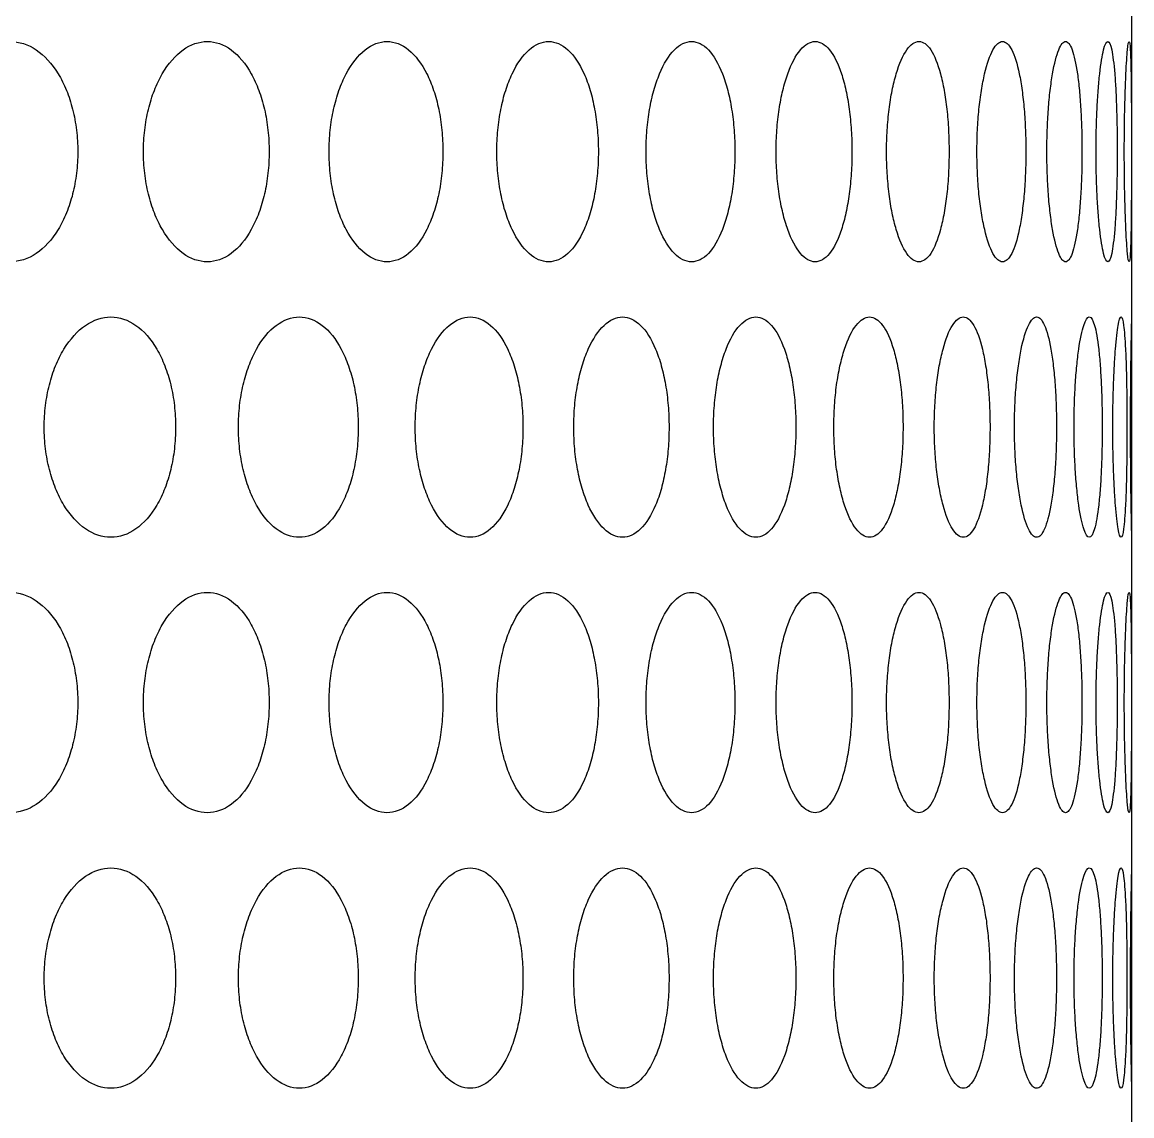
# Model space of a CAD drawing. Header units: millimetres. Extents: x 324 to 7054, y -67 to 2159.
# Drawn here: x 885.24 to 925.51, y 414 to 453.7 of the extents above; entities that cross this region are included whole.
import ezdxf

# ---------------------------------------------------------------- set-up
doc = ezdxf.new("R2010")
doc.units = ezdxf.units.MM
doc.header["$LTSCALE"] = 153.67
doc.layers.get('0').update_dxf_attribs({"linetype": 'CONTINUOUS'})
doc.layers.add('02___PRT_ALL_AXES', color=7, linetype='CONTINUOUS')

msp = doc.modelspace()

# ---------------------------------------------------------------- linework, layer by layer
at = {"linetype": 'Continuous'}
msp.add_line((925.51376, 232.49176), (925.51376, 776), dxfattribs=at)
at = {"layer": '02___PRT_ALL_AXES', "linetype": 'Continuous'}
for points, knots in [([(882.28853, 449), (882.28875, 449.26583), (882.32185, 449.78945), (882.46888, 450.54514), (882.70398, 451.23528), (883.12662, 452.04859), (883.8263, 452.7909), (884.81069, 453.10456), (885.78155, 452.79082), (886.4588, 452.05038), (886.86397, 451.2386), (887.08869, 450.54817), (887.22882, 449.79095), (887.26029, 449.2663), (887.26049, 449)], [0, 0, 0, 0, 0.0625, 0.125, 0.1875, 0.25, 0.375, 0.5, 0.625, 0.75, 0.8125, 0.875, 0.9375, 1, 1, 1, 1]), ([(889.64509, 449), (889.64529, 449.26583), (889.67577, 449.78945), (889.81114, 450.54514), (890.02753, 451.23528), (890.41639, 452.04859), (891.05967, 452.7909), (891.96342, 453.10456), (892.85334, 452.79082), (893.47321, 452.05038), (893.84376, 451.2386), (894.04919, 450.54817), (894.17725, 449.79095), (894.20601, 449.2663), (894.20619, 449)], [0, 0, 0, 0, 0.0625, 0.125, 0.1875, 0.25, 0.375, 0.5, 0.625, 0.75, 0.8125, 0.875, 0.9375, 1, 1, 1, 1]), ([(896.38068, 449), (896.38086, 449.26583), (896.4086, 449.78945), (896.53176, 450.54514), (896.72858, 451.23528), (897.08209, 452.04859), (897.6664, 452.7909), (898.4859, 453.10456), (899.29132, 452.79082), (899.85133, 452.05038), (900.18578, 451.2386), (900.37109, 450.54817), (900.48657, 449.79095), (900.51249, 449.2663), (900.51266, 449)], [0, 0, 0, 0, 0.0625, 0.125, 0.1875, 0.25, 0.375, 0.5, 0.625, 0.75, 0.8125, 0.875, 0.9375, 1, 1, 1, 1]), ([(902.46833, 449), (902.4685, 449.26583), (902.49338, 449.78945), (902.60384, 450.54514), (902.7803, 451.23528), (903.09705, 452.04859), (903.62005, 452.7909), (904.35202, 453.10456), (905.06971, 452.79082), (905.56762, 452.05038), (905.86462, 451.2386), (906.02908, 450.54817), (906.13152, 449.79095), (906.15451, 449.2663), (906.15466, 449)], [0, 0, 0, 0, 0.0625, 0.125, 0.1875, 0.25, 0.375, 0.5, 0.625, 0.75, 0.8125, 0.875, 0.9375, 1, 1, 1, 1]), ([(907.88368, 449), (907.88383, 449.26583), (907.90576, 449.78945), (908.00308, 450.54514), (908.15847, 451.23528), (908.43719, 452.04859), (908.89679, 452.7909), (909.53829, 453.10456), (910.16539, 452.79082), (910.59919, 452.05038), (910.85757, 451.2386), (911.00052, 450.54817), (911.0895, 449.79095), (911.10947, 449.2663), (911.1096, 449)], [0, 0, 0, 0, 0.0625, 0.125, 0.1875, 0.25, 0.375, 0.5, 0.625, 0.75, 0.8125, 0.875, 0.9375, 1, 1, 1, 1]), ([(912.60505, 449), (912.60518, 449.26583), (912.62407, 449.78945), (912.70786, 450.54514), (912.84155, 451.23528), (913.08114, 452.04859), (913.47549, 452.7909), (914.02396, 453.10456), (914.55796, 452.79082), (914.92592, 452.05038), (915.14464, 451.2386), (915.2655, 450.54817), (915.34067, 449.79095), (915.35753, 449.2663), (915.35764, 449)], [0, 0, 0, 0, 0.0625, 0.125, 0.1875, 0.25, 0.375, 0.5, 0.625, 0.75, 0.8125, 0.875, 0.9375, 1, 1, 1, 1]), ([(916.61355, 449), (916.61365, 449.26583), (916.62942, 449.78945), (916.69935, 450.54514), (916.81082, 451.23528), (917.0103, 452.04859), (917.33783, 452.7909), (917.79107, 453.10456), (918.22982, 452.79082), (918.53048, 452.05038), (918.70866, 451.2386), (918.80695, 450.54817), (918.86801, 449.79095), (918.8817, 449.2663), (918.88179, 449)], [0, 0, 0, 0, 0.0625, 0.125, 0.1875, 0.25, 0.375, 0.5, 0.625, 0.75, 0.8125, 0.875, 0.9375, 1, 1, 1, 1]), ([(919.89311, 449), (919.8932, 449.26583), (919.90579, 449.78945), (919.96157, 450.54514), (920.05037, 451.23528), (920.20895, 452.04859), (920.46835, 452.7909), (920.82455, 453.10456), (921.1663, 452.79082), (921.39844, 452.05038), (921.53537, 451.2386), (921.6107, 450.54817), (921.6574, 449.79095), (921.66786, 449.2663), (921.66793, 449)], [0, 0, 0, 0, 0.0625, 0.125, 0.1875, 0.25, 0.375, 0.5, 0.625, 0.75, 0.8125, 0.875, 0.9375, 1, 1, 1, 1]), ([(922.43063, 449), (922.43069, 449.26583), (922.44005, 449.78945), (922.48147, 450.54514), (922.54723, 451.23528), (922.66429, 452.04859), (922.85451, 452.7909), (923.11224, 453.10456), (923.35562, 452.79082), (923.51833, 452.05038), (923.61345, 451.2386), (923.66551, 450.54817), (923.69768, 449.79095), (923.70487, 449.2663), (923.70491, 449)], [0, 0, 0, 0, 0.0625, 0.125, 0.1875, 0.25, 0.375, 0.5, 0.625, 0.75, 0.8125, 0.875, 0.9375, 1, 1, 1, 1]), ([(924.21593, 449), (924.21597, 449.26583), (924.22206, 449.78945), (924.24895, 450.54514), (924.29143, 451.23528), (924.36647, 452.04859), (924.48676, 452.7909), (924.645, 453.10456), (924.78904, 452.79082), (924.88165, 452.05038), (924.93459, 451.2386), (924.96318, 450.54817), (924.98067, 449.79095), (924.98456, 449.2663), (924.98459, 449)], [0, 0, 0, 0, 0.0625, 0.125, 0.1875, 0.25, 0.375, 0.5, 0.625, 0.75, 0.8125, 0.875, 0.9375, 1, 1, 1, 1]), ([(925.24188, 449), (925.2419, 449.26583), (925.2447, 449.78945), (925.25694, 450.54514), (925.27596, 451.23528), (925.3087, 452.04859), (925.35857, 452.7909), (925.41668, 453.10456), (925.4608, 452.79082), (925.48295, 452.05038), (925.49349, 451.2386), (925.4985, 450.54817), (925.50125, 449.79095), (925.50183, 449.2663), (925.50183, 449)], [0, 0, 0, 0, 0.0625, 0.125, 0.1875, 0.25, 0.375, 0.5, 0.625, 0.75, 0.8125, 0.875, 0.9375, 1, 1, 1, 1]), ([(887.26049, 449), (887.26028, 448.73417), (887.22893, 448.21055), (887.08938, 447.45486), (886.86533, 446.76472), (886.46017, 445.95141), (885.78231, 445.2091), (884.80883, 444.89544), (883.82707, 445.20918), (883.12804, 445.94962), (882.7054, 446.7614), (882.46961, 447.45183), (882.32197, 448.20905), (882.28874, 448.7337), (882.28853, 449)], [0, 0, 0, 0, 0.0625, 0.125, 0.1875, 0.25, 0.375, 0.5, 0.625, 0.75, 0.8125, 0.875, 0.9375, 1, 1, 1, 1]), ([(894.20619, 449), (894.206, 448.73417), (894.17735, 448.21055), (894.04983, 447.45486), (893.84501, 446.76472), (893.47446, 445.95141), (892.85405, 445.2091), (891.96172, 444.89544), (891.06037, 445.20918), (890.41769, 445.94962), (890.02884, 446.7614), (889.81181, 447.45183), (889.67589, 448.20905), (889.64529, 448.7337), (889.64509, 449)], [0, 0, 0, 0, 0.0625, 0.125, 0.1875, 0.25, 0.375, 0.5, 0.625, 0.75, 0.8125, 0.875, 0.9375, 1, 1, 1, 1]), ([(900.51266, 449), (900.51249, 448.73417), (900.48666, 448.21055), (900.37166, 447.45486), (900.1869, 446.76472), (899.85246, 445.95141), (899.29196, 445.2091), (898.48436, 444.89544), (897.66704, 445.20918), (897.08327, 445.94962), (896.72977, 446.7614), (896.53237, 447.45183), (896.4087, 448.20905), (896.38086, 448.7337), (896.38068, 449)], [0, 0, 0, 0, 0.0625, 0.125, 0.1875, 0.25, 0.375, 0.5, 0.625, 0.75, 0.8125, 0.875, 0.9375, 1, 1, 1, 1]), ([(906.15466, 449), (906.15451, 448.73417), (906.1316, 448.21055), (906.02959, 447.45486), (905.86562, 446.76472), (905.56862, 445.95141), (905.07028, 445.2091), (904.35064, 444.89544), (903.62062, 445.20918), (903.09811, 445.94962), (902.78136, 446.7614), (902.60439, 447.45183), (902.49347, 448.20905), (902.46849, 448.7337), (902.46833, 449)], [0, 0, 0, 0, 0.0625, 0.125, 0.1875, 0.25, 0.375, 0.5, 0.625, 0.75, 0.8125, 0.875, 0.9375, 1, 1, 1, 1]), ([(911.1096, 449), (911.10946, 448.73417), (911.08957, 448.21055), (911.00096, 447.45486), (910.85844, 446.76472), (910.60007, 445.95141), (910.16589, 445.2091), (909.53709, 444.89544), (908.89728, 445.20918), (908.43813, 445.94962), (908.15941, 446.7614), (908.00357, 447.45183), (907.90584, 448.20905), (907.88383, 448.7337), (907.88368, 449)], [0, 0, 0, 0, 0.0625, 0.125, 0.1875, 0.25, 0.375, 0.5, 0.625, 0.75, 0.8125, 0.875, 0.9375, 1, 1, 1, 1]), ([(915.35764, 449), (915.35753, 448.73417), (915.34073, 448.21055), (915.26587, 447.45486), (915.14537, 446.76472), (914.92666, 445.95141), (914.55838, 445.2091), (914.02293, 444.89544), (913.47591, 445.20918), (913.08194, 445.94962), (912.84236, 446.7614), (912.70828, 447.45183), (912.62414, 448.20905), (912.60518, 448.7337), (912.60505, 449)], [0, 0, 0, 0, 0.0625, 0.125, 0.1875, 0.25, 0.375, 0.5, 0.625, 0.75, 0.8125, 0.875, 0.9375, 1, 1, 1, 1]), ([(918.88179, 449), (918.88169, 448.73417), (918.86806, 448.21055), (918.80725, 447.45486), (918.70925, 446.76472), (918.53109, 445.95141), (918.23018, 445.2091), (917.79023, 444.89544), (917.33818, 445.20918), (917.01097, 445.94962), (916.81149, 446.7614), (916.6997, 447.45183), (916.62948, 448.20905), (916.61365, 448.7337), (916.61355, 449)], [0, 0, 0, 0, 0.0625, 0.125, 0.1875, 0.25, 0.375, 0.5, 0.625, 0.75, 0.8125, 0.875, 0.9375, 1, 1, 1, 1]), ([(921.66793, 449), (921.66786, 448.73417), (921.65744, 448.21055), (921.61093, 447.45486), (921.53582, 446.76472), (921.39891, 445.95141), (921.16657, 445.2091), (920.82389, 444.89544), (920.46862, 445.20918), (920.20948, 445.94962), (920.0509, 446.7614), (919.96185, 447.45183), (919.90583, 448.20905), (919.8932, 448.7337), (919.89311, 449)], [0, 0, 0, 0, 0.0625, 0.125, 0.1875, 0.25, 0.375, 0.5, 0.625, 0.75, 0.8125, 0.875, 0.9375, 1, 1, 1, 1]), ([(923.70491, 449), (923.70487, 448.73417), (923.69771, 448.21055), (923.66567, 447.45486), (923.61377, 446.76472), (923.51865, 445.95141), (923.35582, 445.2091), (923.11177, 444.89544), (922.8547, 445.20918), (922.66467, 445.94962), (922.54763, 446.7614), (922.48167, 447.45183), (922.44008, 448.20905), (922.43069, 448.7337), (922.43063, 449)], [0, 0, 0, 0, 0.0625, 0.125, 0.1875, 0.25, 0.375, 0.5, 0.625, 0.75, 0.8125, 0.875, 0.9375, 1, 1, 1, 1]), ([(924.98459, 449), (924.98456, 448.73417), (924.98069, 448.21055), (924.96327, 447.45486), (924.93476, 446.76472), (924.88183, 445.95141), (924.78916, 445.2091), (924.64471, 444.89544), (924.48688, 445.20918), (924.36672, 445.94962), (924.29168, 446.7614), (924.24908, 447.45183), (924.22209, 448.20905), (924.21597, 448.7337), (924.21593, 449)], [0, 0, 0, 0, 0.0625, 0.125, 0.1875, 0.25, 0.375, 0.5, 0.625, 0.75, 0.8125, 0.875, 0.9375, 1, 1, 1, 1]), ([(925.50183, 449), (925.50183, 448.73417), (925.50126, 448.21055), (925.49851, 447.45486), (925.49353, 446.76472), (925.48299, 445.95141), (925.46084, 445.2091), (925.41658, 444.89544), (925.35861, 445.20918), (925.30881, 445.94962), (925.27607, 446.7614), (925.257, 447.45183), (925.24471, 448.20905), (925.2419, 448.7337), (925.24188, 449)], [0, 0, 0, 0, 0.0625, 0.125, 0.1875, 0.25, 0.375, 0.5, 0.625, 0.75, 0.8125, 0.875, 0.9375, 1, 1, 1, 1]), ([(886.04264, 439), (886.04286, 439.26583), (886.07467, 439.78945), (886.21593, 440.54514), (886.44179, 441.23528), (886.84774, 442.04859), (887.51956, 442.7909), (888.4641, 443.10456), (889.39496, 442.79082), (890.04385, 442.05038), (890.4319, 441.2386), (890.64708, 440.54817), (890.78124, 439.79095), (890.81137, 439.2663), (890.81157, 439)], [0, 0, 0, 0, 0.0625, 0.125, 0.1875, 0.25, 0.375, 0.5, 0.625, 0.75, 0.8125, 0.875, 0.9375, 1, 1, 1, 1]), ([(893.09225, 439), (893.09244, 439.26583), (893.12157, 439.78945), (893.25089, 440.54514), (893.4576, 441.23528), (893.82897, 442.04859), (894.44308, 442.7909), (895.30513, 443.10456), (896.15323, 442.79082), (896.74346, 442.05038), (897.09614, 441.2386), (897.29161, 440.54817), (897.41344, 439.79095), (897.44079, 439.2663), (897.44097, 439)], [0, 0, 0, 0, 0.0625, 0.125, 0.1875, 0.25, 0.375, 0.5, 0.625, 0.75, 0.8125, 0.875, 0.9375, 1, 1, 1, 1]), ([(899.50708, 439), (899.50726, 439.26583), (899.53358, 439.78945), (899.65045, 440.54514), (899.83718, 441.23528), (900.17248, 442.04859), (900.72641, 442.7909), (901.50253, 443.10456), (902.26447, 442.79082), (902.79369, 442.05038), (903.10958, 441.2386), (903.28455, 440.54817), (903.39356, 439.79095), (903.41804, 439.2663), (903.4182, 439)], [0, 0, 0, 0, 0.0625, 0.125, 0.1875, 0.25, 0.375, 0.5, 0.625, 0.75, 0.8125, 0.875, 0.9375, 1, 1, 1, 1]), ([(905.26146, 439), (905.26162, 439.26583), (905.28504, 439.78945), (905.38898, 440.54514), (905.55498, 441.23528), (905.85288, 442.04859), (906.34442, 442.7909), (907.0315, 443.10456), (907.70423, 442.79082), (908.17032, 442.05038), (908.44815, 441.2386), (908.60193, 440.54817), (908.69768, 439.79095), (908.71917, 439.2663), (908.71932, 439)], [0, 0, 0, 0, 0.0625, 0.125, 0.1875, 0.25, 0.375, 0.5, 0.625, 0.75, 0.8125, 0.875, 0.9375, 1, 1, 1, 1]), ([(910.33236, 439), (910.3325, 439.26583), (910.35292, 439.78945), (910.44352, 440.54514), (910.58813, 441.23528), (910.84742, 442.04859), (911.27461, 442.7909), (911.86989, 443.10456), (912.45073, 442.79082), (912.85181, 442.05038), (913.09048, 441.2386), (913.22245, 440.54817), (913.30457, 439.79095), (913.32299, 439.2663), (913.32311, 439)], [0, 0, 0, 0, 0.0625, 0.125, 0.1875, 0.25, 0.375, 0.5, 0.625, 0.75, 0.8125, 0.875, 0.9375, 1, 1, 1, 1]), ([(914.69948, 439), (914.6996, 439.26583), (914.71693, 439.78945), (914.79383, 440.54514), (914.91648, 441.23528), (915.13612, 442.04859), (915.49724, 442.7909), (915.99835, 443.10456), (916.48496, 442.79082), (916.81944, 442.05038), (917.01799, 441.2386), (917.12762, 440.54817), (917.19577, 439.79095), (917.21105, 439.2663), (917.21115, 439)], [0, 0, 0, 0, 0.0625, 0.125, 0.1875, 0.25, 0.375, 0.5, 0.625, 0.75, 0.8125, 0.875, 0.9375, 1, 1, 1, 1]), ([(918.34533, 439), (918.34543, 439.26583), (918.35962, 439.78945), (918.4225, 440.54514), (918.52269, 441.23528), (918.70181, 442.04859), (918.99542, 442.7909), (919.40034, 443.10456), (919.79079, 442.79082), (920.05733, 442.05038), (920.21495, 441.2386), (920.30181, 440.54817), (920.35572, 439.79095), (920.3678, 439.2663), (920.36787, 439)], [0, 0, 0, 0, 0.0625, 0.125, 0.1875, 0.25, 0.375, 0.5, 0.625, 0.75, 0.8125, 0.875, 0.9375, 1, 1, 1, 1]), ([(921.25533, 439), (921.25541, 439.26583), (921.26638, 439.78945), (921.31501, 440.54514), (921.39233, 441.23528), (921.53022, 442.04859), (921.75514, 442.7909), (922.06226, 443.10456), (922.35497, 442.79082), (922.5525, 442.05038), (922.66858, 441.2386), (922.73231, 440.54817), (922.77176, 439.79095), (922.78059, 439.2663), (922.78065, 439)], [0, 0, 0, 0, 0.0625, 0.125, 0.1875, 0.25, 0.375, 0.5, 0.625, 0.75, 0.8125, 0.875, 0.9375, 1, 1, 1, 1]), ([(923.41782, 439), (923.41788, 439.26583), (923.4256, 439.78945), (923.45977, 440.54514), (923.51392, 441.23528), (923.61002, 442.04859), (923.76535, 442.7909), (923.97344, 443.10456), (924.16725, 442.79082), (924.29497, 442.05038), (924.36904, 441.2386), (924.40939, 440.54817), (924.43423, 439.79095), (924.43977, 439.2663), (924.43981, 439)], [0, 0, 0, 0, 0.0625, 0.125, 0.1875, 0.25, 0.375, 0.5, 0.625, 0.75, 0.8125, 0.875, 0.9375, 1, 1, 1, 1]), ([(924.82416, 439), (924.82419, 439.26583), (924.82863, 439.78945), (924.8482, 440.54514), (924.87897, 441.23528), (924.93289, 442.04859), (925.01801, 442.7909), (925.12624, 443.10456), (925.22036, 442.79082), (925.27777, 442.05038), (925.30953, 441.2386), (925.32634, 440.54817), (925.33647, 439.79095), (925.3387, 439.2663), (925.33872, 439)], [0, 0, 0, 0, 0.0625, 0.125, 0.1875, 0.25, 0.375, 0.5, 0.625, 0.75, 0.8125, 0.875, 0.9375, 1, 1, 1, 1]), ([(925.4687, 439), (925.4687, 439.26583), (925.46985, 439.78945), (925.47475, 440.54514), (925.482, 441.23528), (925.49353, 442.04859), (925.50811, 442.7909), (925.51359, 443.0079), (925.51376, 442.9994), (925.51376, 442.99821)], [0, 0, 0, 0, 0.12268473, 0.24536945, 0.36805418, 0.49073891, 0.73610836, 0.98147781, 1, 1, 1, 1]), ([(890.81157, 439), (890.81137, 438.73417), (890.78135, 438.21055), (890.64775, 437.45486), (890.4332, 436.76472), (890.04516, 435.95141), (889.3957, 435.2091), (888.46232, 434.89544), (887.5203, 435.20918), (886.84911, 435.94962), (886.44316, 436.7614), (886.21664, 437.45183), (886.07478, 438.20905), (886.04285, 438.7337), (886.04264, 439)], [0, 0, 0, 0, 0.0625, 0.125, 0.1875, 0.25, 0.375, 0.5, 0.625, 0.75, 0.8125, 0.875, 0.9375, 1, 1, 1, 1]), ([(897.44097, 439), (897.44079, 438.73417), (897.41354, 438.21055), (897.29221, 437.45486), (897.09732, 436.76472), (896.74465, 435.95141), (896.1539, 435.2091), (895.30351, 434.89544), (894.44375, 435.20918), (893.83022, 435.94962), (893.45885, 436.7614), (893.25154, 437.45183), (893.12168, 438.20905), (893.09244, 438.7337), (893.09225, 439)], [0, 0, 0, 0, 0.0625, 0.125, 0.1875, 0.25, 0.375, 0.5, 0.625, 0.75, 0.8125, 0.875, 0.9375, 1, 1, 1, 1]), ([(903.4182, 439), (903.41803, 438.73417), (903.39365, 438.21055), (903.2851, 437.45486), (903.11064, 436.76472), (902.79476, 435.95141), (902.26508, 435.2091), (901.50107, 434.89544), (900.72701, 435.20918), (900.1736, 435.94962), (899.83831, 436.7614), (899.65103, 437.45183), (899.53368, 438.20905), (899.50725, 438.7337), (899.50708, 439)], [0, 0, 0, 0, 0.0625, 0.125, 0.1875, 0.25, 0.375, 0.5, 0.625, 0.75, 0.8125, 0.875, 0.9375, 1, 1, 1, 1]), ([(908.71932, 439), (908.71917, 438.73417), (908.69776, 438.21055), (908.6024, 437.45486), (908.44908, 436.76472), (908.17126, 435.95141), (907.70477, 435.2091), (907.03021, 434.89544), (906.34495, 435.20918), (905.85387, 435.94962), (905.55599, 436.7614), (905.3895, 437.45183), (905.28512, 438.20905), (905.26162, 438.7337), (905.26146, 439)], [0, 0, 0, 0, 0.0625, 0.125, 0.1875, 0.25, 0.375, 0.5, 0.625, 0.75, 0.8125, 0.875, 0.9375, 1, 1, 1, 1]), ([(913.32311, 439), (913.32299, 438.73417), (913.30463, 438.21055), (913.22286, 437.45486), (913.09128, 436.76472), (912.85262, 435.95141), (912.45119, 435.2091), (911.86877, 434.89544), (911.27507, 435.20918), (910.84829, 435.94962), (910.58901, 436.7614), (910.44397, 437.45183), (910.35299, 438.20905), (910.3325, 438.7337), (910.33236, 439)], [0, 0, 0, 0, 0.0625, 0.125, 0.1875, 0.25, 0.375, 0.5, 0.625, 0.75, 0.8125, 0.875, 0.9375, 1, 1, 1, 1]), ([(917.21115, 439), (917.21105, 438.73417), (917.19583, 438.21055), (917.12796, 437.45486), (917.01865, 436.76472), (916.82012, 435.95141), (916.48535, 435.2091), (915.99741, 434.89544), (915.49763, 435.20918), (915.13686, 435.94962), (914.91722, 436.7614), (914.79422, 437.45183), (914.717, 438.20905), (914.69959, 438.7337), (914.69948, 439)], [0, 0, 0, 0, 0.0625, 0.125, 0.1875, 0.25, 0.375, 0.5, 0.625, 0.75, 0.8125, 0.875, 0.9375, 1, 1, 1, 1]), ([(920.36787, 439), (920.36779, 438.73417), (920.35576, 438.21055), (920.30207, 437.45486), (920.21548, 436.76472), (920.05786, 435.95141), (919.7911, 435.2091), (919.39959, 434.89544), (918.99573, 435.20918), (918.70241, 435.94962), (918.52329, 436.7614), (918.42282, 437.45183), (918.35967, 438.20905), (918.34543, 438.7337), (918.34533, 439)], [0, 0, 0, 0, 0.0625, 0.125, 0.1875, 0.25, 0.375, 0.5, 0.625, 0.75, 0.8125, 0.875, 0.9375, 1, 1, 1, 1]), ([(922.78065, 439), (922.78059, 438.73417), (922.77179, 438.21055), (922.7325, 437.45486), (922.66896, 436.76472), (922.55289, 435.95141), (922.35521, 435.2091), (922.06169, 434.89544), (921.75537, 435.20918), (921.53068, 435.94962), (921.3928, 436.7614), (921.31525, 437.45183), (921.26643, 438.20905), (921.2554, 438.7337), (921.25533, 439)], [0, 0, 0, 0, 0.0625, 0.125, 0.1875, 0.25, 0.375, 0.5, 0.625, 0.75, 0.8125, 0.875, 0.9375, 1, 1, 1, 1]), ([(924.43981, 439), (924.43977, 438.73417), (924.43425, 438.21055), (924.40951, 437.45486), (924.36928, 436.76472), (924.29523, 435.95141), (924.16741, 435.2091), (923.97306, 434.89544), (923.76551, 435.20918), (923.61034, 435.94962), (923.51425, 436.7614), (923.45994, 437.45183), (923.42563, 438.20905), (923.41788, 438.7337), (923.41782, 439)], [0, 0, 0, 0, 0.0625, 0.125, 0.1875, 0.25, 0.375, 0.5, 0.625, 0.75, 0.8125, 0.875, 0.9375, 1, 1, 1, 1]), ([(925.33872, 439), (925.3387, 438.73417), (925.33648, 438.21055), (925.32639, 437.45486), (925.30963, 436.76472), (925.27789, 435.95141), (925.22044, 435.2091), (925.12605, 434.89544), (925.01809, 435.20918), (924.93307, 435.94962), (924.87915, 436.7614), (924.8483, 437.45183), (924.82865, 438.20905), (924.82419, 438.7337), (924.82416, 439)], [0, 0, 0, 0, 0.0625, 0.125, 0.1875, 0.25, 0.375, 0.5, 0.625, 0.75, 0.8125, 0.875, 0.9375, 1, 1, 1, 1]), ([(925.51376, 435.00183), (925.51376, 435.00062), (925.51359, 434.99202), (925.50811, 435.20918), (925.49357, 435.94962), (925.48204, 436.7614), (925.47477, 437.45183), (925.46985, 438.20905), (925.4687, 438.7337), (925.4687, 439)], [0, 0, 0, 0, 0.0187605, 0.26407038, 0.50938025, 0.63203519, 0.75469013, 0.87734506, 1, 1, 1, 1]), ([(882.28853, 429), (882.28875, 429.26583), (882.32185, 429.78945), (882.46888, 430.54514), (882.70398, 431.23528), (883.12662, 432.04859), (883.8263, 432.7909), (884.81069, 433.10456), (885.78155, 432.79082), (886.4588, 432.05038), (886.86397, 431.2386), (887.08869, 430.54817), (887.22882, 429.79095), (887.26029, 429.2663), (887.26049, 429)], [0, 0, 0, 0, 0.0625, 0.125, 0.1875, 0.25, 0.375, 0.5, 0.625, 0.75, 0.8125, 0.875, 0.9375, 1, 1, 1, 1]), ([(889.64509, 429), (889.64529, 429.26583), (889.67577, 429.78945), (889.81114, 430.54514), (890.02753, 431.23528), (890.41639, 432.04859), (891.05967, 432.7909), (891.96342, 433.10456), (892.85334, 432.79082), (893.47321, 432.05038), (893.84376, 431.2386), (894.04919, 430.54817), (894.17725, 429.79095), (894.20601, 429.2663), (894.20619, 429)], [0, 0, 0, 0, 0.0625, 0.125, 0.1875, 0.25, 0.375, 0.5, 0.625, 0.75, 0.8125, 0.875, 0.9375, 1, 1, 1, 1]), ([(896.38068, 429), (896.38086, 429.26583), (896.4086, 429.78945), (896.53176, 430.54514), (896.72858, 431.23528), (897.08209, 432.04859), (897.6664, 432.7909), (898.4859, 433.10456), (899.29132, 432.79082), (899.85133, 432.05038), (900.18578, 431.2386), (900.37109, 430.54817), (900.48657, 429.79095), (900.51249, 429.2663), (900.51266, 429)], [0, 0, 0, 0, 0.0625, 0.125, 0.1875, 0.25, 0.375, 0.5, 0.625, 0.75, 0.8125, 0.875, 0.9375, 1, 1, 1, 1]), ([(902.46833, 429), (902.4685, 429.26583), (902.49338, 429.78945), (902.60384, 430.54514), (902.7803, 431.23528), (903.09705, 432.04859), (903.62005, 432.7909), (904.35202, 433.10456), (905.06971, 432.79082), (905.56762, 432.05038), (905.86462, 431.2386), (906.02908, 430.54817), (906.13152, 429.79095), (906.15451, 429.2663), (906.15466, 429)], [0, 0, 0, 0, 0.0625, 0.125, 0.1875, 0.25, 0.375, 0.5, 0.625, 0.75, 0.8125, 0.875, 0.9375, 1, 1, 1, 1]), ([(907.88368, 429), (907.88383, 429.26583), (907.90576, 429.78945), (908.00308, 430.54514), (908.15847, 431.23528), (908.43719, 432.04859), (908.89679, 432.7909), (909.53829, 433.10456), (910.16539, 432.79082), (910.59919, 432.05038), (910.85757, 431.2386), (911.00052, 430.54817), (911.0895, 429.79095), (911.10947, 429.2663), (911.1096, 429)], [0, 0, 0, 0, 0.0625, 0.125, 0.1875, 0.25, 0.375, 0.5, 0.625, 0.75, 0.8125, 0.875, 0.9375, 1, 1, 1, 1]), ([(912.60505, 429), (912.60518, 429.26583), (912.62407, 429.78945), (912.70786, 430.54514), (912.84155, 431.23528), (913.08114, 432.04859), (913.47549, 432.7909), (914.02396, 433.10456), (914.55796, 432.79082), (914.92592, 432.05038), (915.14464, 431.2386), (915.2655, 430.54817), (915.34067, 429.79095), (915.35753, 429.2663), (915.35764, 429)], [0, 0, 0, 0, 0.0625, 0.125, 0.1875, 0.25, 0.375, 0.5, 0.625, 0.75, 0.8125, 0.875, 0.9375, 1, 1, 1, 1]), ([(916.61355, 429), (916.61365, 429.26583), (916.62942, 429.78945), (916.69935, 430.54514), (916.81082, 431.23528), (917.0103, 432.04859), (917.33783, 432.7909), (917.79107, 433.10456), (918.22982, 432.79082), (918.53048, 432.05038), (918.70866, 431.2386), (918.80695, 430.54817), (918.86801, 429.79095), (918.8817, 429.2663), (918.88179, 429)], [0, 0, 0, 0, 0.0625, 0.125, 0.1875, 0.25, 0.375, 0.5, 0.625, 0.75, 0.8125, 0.875, 0.9375, 1, 1, 1, 1]), ([(919.89311, 429), (919.8932, 429.26583), (919.90579, 429.78945), (919.96157, 430.54514), (920.05037, 431.23528), (920.20895, 432.04859), (920.46835, 432.7909), (920.82455, 433.10456), (921.1663, 432.79082), (921.39844, 432.05038), (921.53537, 431.2386), (921.6107, 430.54817), (921.6574, 429.79095), (921.66786, 429.2663), (921.66793, 429)], [0, 0, 0, 0, 0.0625, 0.125, 0.1875, 0.25, 0.375, 0.5, 0.625, 0.75, 0.8125, 0.875, 0.9375, 1, 1, 1, 1]), ([(922.43063, 429), (922.43069, 429.26583), (922.44005, 429.78945), (922.48147, 430.54514), (922.54723, 431.23528), (922.66429, 432.04859), (922.85451, 432.7909), (923.11224, 433.10456), (923.35562, 432.79082), (923.51833, 432.05038), (923.61345, 431.2386), (923.66551, 430.54817), (923.69768, 429.79095), (923.70487, 429.2663), (923.70491, 429)], [0, 0, 0, 0, 0.0625, 0.125, 0.1875, 0.25, 0.375, 0.5, 0.625, 0.75, 0.8125, 0.875, 0.9375, 1, 1, 1, 1]), ([(924.21593, 429), (924.21597, 429.26583), (924.22206, 429.78945), (924.24895, 430.54514), (924.29143, 431.23528), (924.36647, 432.04859), (924.48676, 432.7909), (924.645, 433.10456), (924.78904, 432.79082), (924.88165, 432.05038), (924.93459, 431.2386), (924.96318, 430.54817), (924.98067, 429.79095), (924.98456, 429.2663), (924.98459, 429)], [0, 0, 0, 0, 0.0625, 0.125, 0.1875, 0.25, 0.375, 0.5, 0.625, 0.75, 0.8125, 0.875, 0.9375, 1, 1, 1, 1]), ([(925.24188, 429), (925.2419, 429.26583), (925.2447, 429.78945), (925.25694, 430.54514), (925.27596, 431.23528), (925.3087, 432.04859), (925.35857, 432.7909), (925.41668, 433.10456), (925.4608, 432.79082), (925.48295, 432.05038), (925.49349, 431.2386), (925.4985, 430.54817), (925.50125, 429.79095), (925.50183, 429.2663), (925.50183, 429)], [0, 0, 0, 0, 0.0625, 0.125, 0.1875, 0.25, 0.375, 0.5, 0.625, 0.75, 0.8125, 0.875, 0.9375, 1, 1, 1, 1]), ([(887.26049, 429), (887.26028, 428.73417), (887.22893, 428.21055), (887.08938, 427.45486), (886.86533, 426.76472), (886.46017, 425.95141), (885.78231, 425.2091), (884.80883, 424.89544), (883.82707, 425.20918), (883.12804, 425.94962), (882.7054, 426.7614), (882.46961, 427.45183), (882.32197, 428.20905), (882.28874, 428.7337), (882.28853, 429)], [0, 0, 0, 0, 0.0625, 0.125, 0.1875, 0.25, 0.375, 0.5, 0.625, 0.75, 0.8125, 0.875, 0.9375, 1, 1, 1, 1]), ([(894.20619, 429), (894.206, 428.73417), (894.17735, 428.21055), (894.04983, 427.45486), (893.84501, 426.76472), (893.47446, 425.95141), (892.85405, 425.2091), (891.96172, 424.89544), (891.06037, 425.20918), (890.41769, 425.94962), (890.02884, 426.7614), (889.81181, 427.45183), (889.67589, 428.20905), (889.64529, 428.7337), (889.64509, 429)], [0, 0, 0, 0, 0.0625, 0.125, 0.1875, 0.25, 0.375, 0.5, 0.625, 0.75, 0.8125, 0.875, 0.9375, 1, 1, 1, 1]), ([(900.51266, 429), (900.51249, 428.73417), (900.48666, 428.21055), (900.37166, 427.45486), (900.1869, 426.76472), (899.85246, 425.95141), (899.29196, 425.2091), (898.48436, 424.89544), (897.66704, 425.20918), (897.08327, 425.94962), (896.72977, 426.7614), (896.53237, 427.45183), (896.4087, 428.20905), (896.38086, 428.7337), (896.38068, 429)], [0, 0, 0, 0, 0.0625, 0.125, 0.1875, 0.25, 0.375, 0.5, 0.625, 0.75, 0.8125, 0.875, 0.9375, 1, 1, 1, 1]), ([(906.15466, 429), (906.15451, 428.73417), (906.1316, 428.21055), (906.02959, 427.45486), (905.86562, 426.76472), (905.56862, 425.95141), (905.07028, 425.2091), (904.35064, 424.89544), (903.62062, 425.20918), (903.09811, 425.94962), (902.78136, 426.7614), (902.60439, 427.45183), (902.49347, 428.20905), (902.46849, 428.7337), (902.46833, 429)], [0, 0, 0, 0, 0.0625, 0.125, 0.1875, 0.25, 0.375, 0.5, 0.625, 0.75, 0.8125, 0.875, 0.9375, 1, 1, 1, 1]), ([(911.1096, 429), (911.10946, 428.73417), (911.08957, 428.21055), (911.00096, 427.45486), (910.85844, 426.76472), (910.60007, 425.95141), (910.16589, 425.2091), (909.53709, 424.89544), (908.89728, 425.20918), (908.43813, 425.94962), (908.15941, 426.7614), (908.00357, 427.45183), (907.90584, 428.20905), (907.88383, 428.7337), (907.88368, 429)], [0, 0, 0, 0, 0.0625, 0.125, 0.1875, 0.25, 0.375, 0.5, 0.625, 0.75, 0.8125, 0.875, 0.9375, 1, 1, 1, 1]), ([(915.35764, 429), (915.35753, 428.73417), (915.34073, 428.21055), (915.26587, 427.45486), (915.14537, 426.76472), (914.92666, 425.95141), (914.55838, 425.2091), (914.02293, 424.89544), (913.47591, 425.20918), (913.08194, 425.94962), (912.84236, 426.7614), (912.70828, 427.45183), (912.62414, 428.20905), (912.60518, 428.7337), (912.60505, 429)], [0, 0, 0, 0, 0.0625, 0.125, 0.1875, 0.25, 0.375, 0.5, 0.625, 0.75, 0.8125, 0.875, 0.9375, 1, 1, 1, 1]), ([(918.88179, 429), (918.88169, 428.73417), (918.86806, 428.21055), (918.80725, 427.45486), (918.70925, 426.76472), (918.53109, 425.95141), (918.23018, 425.2091), (917.79023, 424.89544), (917.33818, 425.20918), (917.01097, 425.94962), (916.81149, 426.7614), (916.6997, 427.45183), (916.62948, 428.20905), (916.61365, 428.7337), (916.61355, 429)], [0, 0, 0, 0, 0.0625, 0.125, 0.1875, 0.25, 0.375, 0.5, 0.625, 0.75, 0.8125, 0.875, 0.9375, 1, 1, 1, 1]), ([(921.66793, 429), (921.66786, 428.73417), (921.65744, 428.21055), (921.61093, 427.45486), (921.53582, 426.76472), (921.39891, 425.95141), (921.16657, 425.2091), (920.82389, 424.89544), (920.46862, 425.20918), (920.20948, 425.94962), (920.0509, 426.7614), (919.96185, 427.45183), (919.90583, 428.20905), (919.8932, 428.7337), (919.89311, 429)], [0, 0, 0, 0, 0.0625, 0.125, 0.1875, 0.25, 0.375, 0.5, 0.625, 0.75, 0.8125, 0.875, 0.9375, 1, 1, 1, 1]), ([(923.70491, 429), (923.70487, 428.73417), (923.69771, 428.21055), (923.66567, 427.45486), (923.61377, 426.76472), (923.51865, 425.95141), (923.35582, 425.2091), (923.11177, 424.89544), (922.8547, 425.20918), (922.66467, 425.94962), (922.54763, 426.7614), (922.48167, 427.45183), (922.44008, 428.20905), (922.43069, 428.7337), (922.43063, 429)], [0, 0, 0, 0, 0.0625, 0.125, 0.1875, 0.25, 0.375, 0.5, 0.625, 0.75, 0.8125, 0.875, 0.9375, 1, 1, 1, 1]), ([(924.98459, 429), (924.98456, 428.73417), (924.98069, 428.21055), (924.96327, 427.45486), (924.93476, 426.76472), (924.88183, 425.95141), (924.78916, 425.2091), (924.64471, 424.89544), (924.48688, 425.20918), (924.36672, 425.94962), (924.29168, 426.7614), (924.24908, 427.45183), (924.22209, 428.20905), (924.21597, 428.7337), (924.21593, 429)], [0, 0, 0, 0, 0.0625, 0.125, 0.1875, 0.25, 0.375, 0.5, 0.625, 0.75, 0.8125, 0.875, 0.9375, 1, 1, 1, 1]), ([(925.50183, 429), (925.50183, 428.73417), (925.50126, 428.21055), (925.49851, 427.45486), (925.49353, 426.76472), (925.48299, 425.95141), (925.46084, 425.2091), (925.41658, 424.89544), (925.35861, 425.20918), (925.30881, 425.94962), (925.27607, 426.7614), (925.257, 427.45183), (925.24471, 428.20905), (925.2419, 428.7337), (925.24188, 429)], [0, 0, 0, 0, 0.0625, 0.125, 0.1875, 0.25, 0.375, 0.5, 0.625, 0.75, 0.8125, 0.875, 0.9375, 1, 1, 1, 1]), ([(886.04264, 419), (886.04286, 419.26583), (886.07467, 419.78945), (886.21593, 420.54514), (886.44179, 421.23528), (886.84774, 422.04859), (887.51956, 422.7909), (888.4641, 423.10456), (889.39496, 422.79082), (890.04385, 422.05038), (890.4319, 421.2386), (890.64708, 420.54817), (890.78124, 419.79095), (890.81137, 419.2663), (890.81157, 419)], [0, 0, 0, 0, 0.0625, 0.125, 0.1875, 0.25, 0.375, 0.5, 0.625, 0.75, 0.8125, 0.875, 0.9375, 1, 1, 1, 1]), ([(893.09225, 419), (893.09244, 419.26583), (893.12157, 419.78945), (893.25089, 420.54514), (893.4576, 421.23528), (893.82897, 422.04859), (894.44308, 422.7909), (895.30513, 423.10456), (896.15323, 422.79082), (896.74346, 422.05038), (897.09614, 421.2386), (897.29161, 420.54817), (897.41344, 419.79095), (897.44079, 419.2663), (897.44097, 419)], [0, 0, 0, 0, 0.0625, 0.125, 0.1875, 0.25, 0.375, 0.5, 0.625, 0.75, 0.8125, 0.875, 0.9375, 1, 1, 1, 1]), ([(899.50708, 419), (899.50726, 419.26583), (899.53358, 419.78945), (899.65045, 420.54514), (899.83718, 421.23528), (900.17248, 422.04859), (900.72641, 422.7909), (901.50253, 423.10456), (902.26447, 422.79082), (902.79369, 422.05038), (903.10958, 421.2386), (903.28455, 420.54817), (903.39356, 419.79095), (903.41804, 419.2663), (903.4182, 419)], [0, 0, 0, 0, 0.0625, 0.125, 0.1875, 0.25, 0.375, 0.5, 0.625, 0.75, 0.8125, 0.875, 0.9375, 1, 1, 1, 1]), ([(905.26146, 419), (905.26162, 419.26583), (905.28504, 419.78945), (905.38898, 420.54514), (905.55498, 421.23528), (905.85288, 422.04859), (906.34442, 422.7909), (907.0315, 423.10456), (907.70423, 422.79082), (908.17032, 422.05038), (908.44815, 421.2386), (908.60193, 420.54817), (908.69768, 419.79095), (908.71917, 419.2663), (908.71932, 419)], [0, 0, 0, 0, 0.0625, 0.125, 0.1875, 0.25, 0.375, 0.5, 0.625, 0.75, 0.8125, 0.875, 0.9375, 1, 1, 1, 1]), ([(910.33236, 419), (910.3325, 419.26583), (910.35292, 419.78945), (910.44352, 420.54514), (910.58813, 421.23528), (910.84742, 422.04859), (911.27461, 422.7909), (911.86989, 423.10456), (912.45073, 422.79082), (912.85181, 422.05038), (913.09048, 421.2386), (913.22245, 420.54817), (913.30457, 419.79095), (913.32299, 419.2663), (913.32311, 419)], [0, 0, 0, 0, 0.0625, 0.125, 0.1875, 0.25, 0.375, 0.5, 0.625, 0.75, 0.8125, 0.875, 0.9375, 1, 1, 1, 1]), ([(914.69948, 419), (914.6996, 419.26583), (914.71693, 419.78945), (914.79383, 420.54514), (914.91648, 421.23528), (915.13612, 422.04859), (915.49724, 422.7909), (915.99835, 423.10456), (916.48496, 422.79082), (916.81944, 422.05038), (917.01799, 421.2386), (917.12762, 420.54817), (917.19577, 419.79095), (917.21105, 419.2663), (917.21115, 419)], [0, 0, 0, 0, 0.0625, 0.125, 0.1875, 0.25, 0.375, 0.5, 0.625, 0.75, 0.8125, 0.875, 0.9375, 1, 1, 1, 1]), ([(918.34533, 419), (918.34543, 419.26583), (918.35962, 419.78945), (918.4225, 420.54514), (918.52269, 421.23528), (918.70181, 422.04859), (918.99542, 422.7909), (919.40034, 423.10456), (919.79079, 422.79082), (920.05733, 422.05038), (920.21495, 421.2386), (920.30181, 420.54817), (920.35572, 419.79095), (920.3678, 419.2663), (920.36787, 419)], [0, 0, 0, 0, 0.0625, 0.125, 0.1875, 0.25, 0.375, 0.5, 0.625, 0.75, 0.8125, 0.875, 0.9375, 1, 1, 1, 1]), ([(921.25533, 419), (921.25541, 419.26583), (921.26638, 419.78945), (921.31501, 420.54514), (921.39233, 421.23528), (921.53022, 422.04859), (921.75514, 422.7909), (922.06226, 423.10456), (922.35497, 422.79082), (922.5525, 422.05038), (922.66858, 421.2386), (922.73231, 420.54817), (922.77176, 419.79095), (922.78059, 419.2663), (922.78065, 419)], [0, 0, 0, 0, 0.0625, 0.125, 0.1875, 0.25, 0.375, 0.5, 0.625, 0.75, 0.8125, 0.875, 0.9375, 1, 1, 1, 1]), ([(923.41782, 419), (923.41788, 419.26583), (923.4256, 419.78945), (923.45977, 420.54514), (923.51392, 421.23528), (923.61002, 422.04859), (923.76535, 422.7909), (923.97344, 423.10456), (924.16725, 422.79082), (924.29497, 422.05038), (924.36904, 421.2386), (924.40939, 420.54817), (924.43423, 419.79095), (924.43977, 419.2663), (924.43981, 419)], [0, 0, 0, 0, 0.0625, 0.125, 0.1875, 0.25, 0.375, 0.5, 0.625, 0.75, 0.8125, 0.875, 0.9375, 1, 1, 1, 1]), ([(924.82416, 419), (924.82419, 419.26583), (924.82863, 419.78945), (924.8482, 420.54514), (924.87897, 421.23528), (924.93289, 422.04859), (925.01801, 422.7909), (925.12624, 423.10456), (925.22036, 422.79082), (925.27777, 422.05038), (925.30953, 421.2386), (925.32634, 420.54817), (925.33647, 419.79095), (925.3387, 419.2663), (925.33872, 419)], [0, 0, 0, 0, 0.0625, 0.125, 0.1875, 0.25, 0.375, 0.5, 0.625, 0.75, 0.8125, 0.875, 0.9375, 1, 1, 1, 1]), ([(925.4687, 419), (925.4687, 419.26583), (925.46985, 419.78945), (925.47475, 420.54514), (925.482, 421.23528), (925.49353, 422.04859), (925.50811, 422.7909), (925.51359, 423.0079), (925.51376, 422.9994), (925.51376, 422.99821)], [0, 0, 0, 0, 0.12268473, 0.24536945, 0.36805418, 0.49073891, 0.73610836, 0.98147781, 1, 1, 1, 1]), ([(890.81157, 419), (890.81137, 418.73417), (890.78135, 418.21055), (890.64775, 417.45486), (890.4332, 416.76472), (890.04516, 415.95141), (889.3957, 415.2091), (888.46232, 414.89544), (887.5203, 415.20918), (886.84911, 415.94962), (886.44316, 416.7614), (886.21664, 417.45183), (886.07478, 418.20905), (886.04285, 418.7337), (886.04264, 419)], [0, 0, 0, 0, 0.0625, 0.125, 0.1875, 0.25, 0.375, 0.5, 0.625, 0.75, 0.8125, 0.875, 0.9375, 1, 1, 1, 1]), ([(897.44097, 419), (897.44079, 418.73417), (897.41354, 418.21055), (897.29221, 417.45486), (897.09732, 416.76472), (896.74465, 415.95141), (896.1539, 415.2091), (895.30351, 414.89544), (894.44375, 415.20918), (893.83022, 415.94962), (893.45885, 416.7614), (893.25154, 417.45183), (893.12168, 418.20905), (893.09244, 418.7337), (893.09225, 419)], [0, 0, 0, 0, 0.0625, 0.125, 0.1875, 0.25, 0.375, 0.5, 0.625, 0.75, 0.8125, 0.875, 0.9375, 1, 1, 1, 1]), ([(903.4182, 419), (903.41803, 418.73417), (903.39365, 418.21055), (903.2851, 417.45486), (903.11064, 416.76472), (902.79476, 415.95141), (902.26508, 415.2091), (901.50107, 414.89544), (900.72701, 415.20918), (900.1736, 415.94962), (899.83831, 416.7614), (899.65103, 417.45183), (899.53368, 418.20905), (899.50725, 418.7337), (899.50708, 419)], [0, 0, 0, 0, 0.0625, 0.125, 0.1875, 0.25, 0.375, 0.5, 0.625, 0.75, 0.8125, 0.875, 0.9375, 1, 1, 1, 1]), ([(908.71932, 419), (908.71917, 418.73417), (908.69776, 418.21055), (908.6024, 417.45486), (908.44908, 416.76472), (908.17126, 415.95141), (907.70477, 415.2091), (907.03021, 414.89544), (906.34495, 415.20918), (905.85387, 415.94962), (905.55599, 416.7614), (905.3895, 417.45183), (905.28512, 418.20905), (905.26162, 418.7337), (905.26146, 419)], [0, 0, 0, 0, 0.0625, 0.125, 0.1875, 0.25, 0.375, 0.5, 0.625, 0.75, 0.8125, 0.875, 0.9375, 1, 1, 1, 1]), ([(913.32311, 419), (913.32299, 418.73417), (913.30463, 418.21055), (913.22286, 417.45486), (913.09128, 416.76472), (912.85262, 415.95141), (912.45119, 415.2091), (911.86877, 414.89544), (911.27507, 415.20918), (910.84829, 415.94962), (910.58901, 416.7614), (910.44397, 417.45183), (910.35299, 418.20905), (910.3325, 418.7337), (910.33236, 419)], [0, 0, 0, 0, 0.0625, 0.125, 0.1875, 0.25, 0.375, 0.5, 0.625, 0.75, 0.8125, 0.875, 0.9375, 1, 1, 1, 1]), ([(917.21115, 419), (917.21105, 418.73417), (917.19583, 418.21055), (917.12796, 417.45486), (917.01865, 416.76472), (916.82012, 415.95141), (916.48535, 415.2091), (915.99741, 414.89544), (915.49763, 415.20918), (915.13686, 415.94962), (914.91722, 416.7614), (914.79422, 417.45183), (914.717, 418.20905), (914.69959, 418.7337), (914.69948, 419)], [0, 0, 0, 0, 0.0625, 0.125, 0.1875, 0.25, 0.375, 0.5, 0.625, 0.75, 0.8125, 0.875, 0.9375, 1, 1, 1, 1]), ([(920.36787, 419), (920.36779, 418.73417), (920.35576, 418.21055), (920.30207, 417.45486), (920.21548, 416.76472), (920.05786, 415.95141), (919.7911, 415.2091), (919.39959, 414.89544), (918.99573, 415.20918), (918.70241, 415.94962), (918.52329, 416.7614), (918.42282, 417.45183), (918.35967, 418.20905), (918.34543, 418.7337), (918.34533, 419)], [0, 0, 0, 0, 0.0625, 0.125, 0.1875, 0.25, 0.375, 0.5, 0.625, 0.75, 0.8125, 0.875, 0.9375, 1, 1, 1, 1]), ([(922.78065, 419), (922.78059, 418.73417), (922.77179, 418.21055), (922.7325, 417.45486), (922.66896, 416.76472), (922.55289, 415.95141), (922.35521, 415.2091), (922.06169, 414.89544), (921.75537, 415.20918), (921.53068, 415.94962), (921.3928, 416.7614), (921.31525, 417.45183), (921.26643, 418.20905), (921.2554, 418.7337), (921.25533, 419)], [0, 0, 0, 0, 0.0625, 0.125, 0.1875, 0.25, 0.375, 0.5, 0.625, 0.75, 0.8125, 0.875, 0.9375, 1, 1, 1, 1]), ([(924.43981, 419), (924.43977, 418.73417), (924.43425, 418.21055), (924.40951, 417.45486), (924.36928, 416.76472), (924.29523, 415.95141), (924.16741, 415.2091), (923.97306, 414.89544), (923.76551, 415.20918), (923.61034, 415.94962), (923.51425, 416.7614), (923.45994, 417.45183), (923.42563, 418.20905), (923.41788, 418.7337), (923.41782, 419)], [0, 0, 0, 0, 0.0625, 0.125, 0.1875, 0.25, 0.375, 0.5, 0.625, 0.75, 0.8125, 0.875, 0.9375, 1, 1, 1, 1]), ([(925.33872, 419), (925.3387, 418.73417), (925.33648, 418.21055), (925.32639, 417.45486), (925.30963, 416.76472), (925.27789, 415.95141), (925.22044, 415.2091), (925.12605, 414.89544), (925.01809, 415.20918), (924.93307, 415.94962), (924.87915, 416.7614), (924.8483, 417.45183), (924.82865, 418.20905), (924.82419, 418.7337), (924.82416, 419)], [0, 0, 0, 0, 0.0625, 0.125, 0.1875, 0.25, 0.375, 0.5, 0.625, 0.75, 0.8125, 0.875, 0.9375, 1, 1, 1, 1]), ([(925.51376, 415.00183), (925.51376, 415.00062), (925.51359, 414.99202), (925.50811, 415.20918), (925.49357, 415.94962), (925.48204, 416.7614), (925.47477, 417.45183), (925.46985, 418.20905), (925.4687, 418.7337), (925.4687, 419)], [0, 0, 0, 0, 0.0187605, 0.26407038, 0.50938025, 0.63203519, 0.75469013, 0.87734506, 1, 1, 1, 1])]:
    msp.add_open_spline(points, degree=3, knots=knots, dxfattribs=at)

doc.saveas('drawing.dxf')
